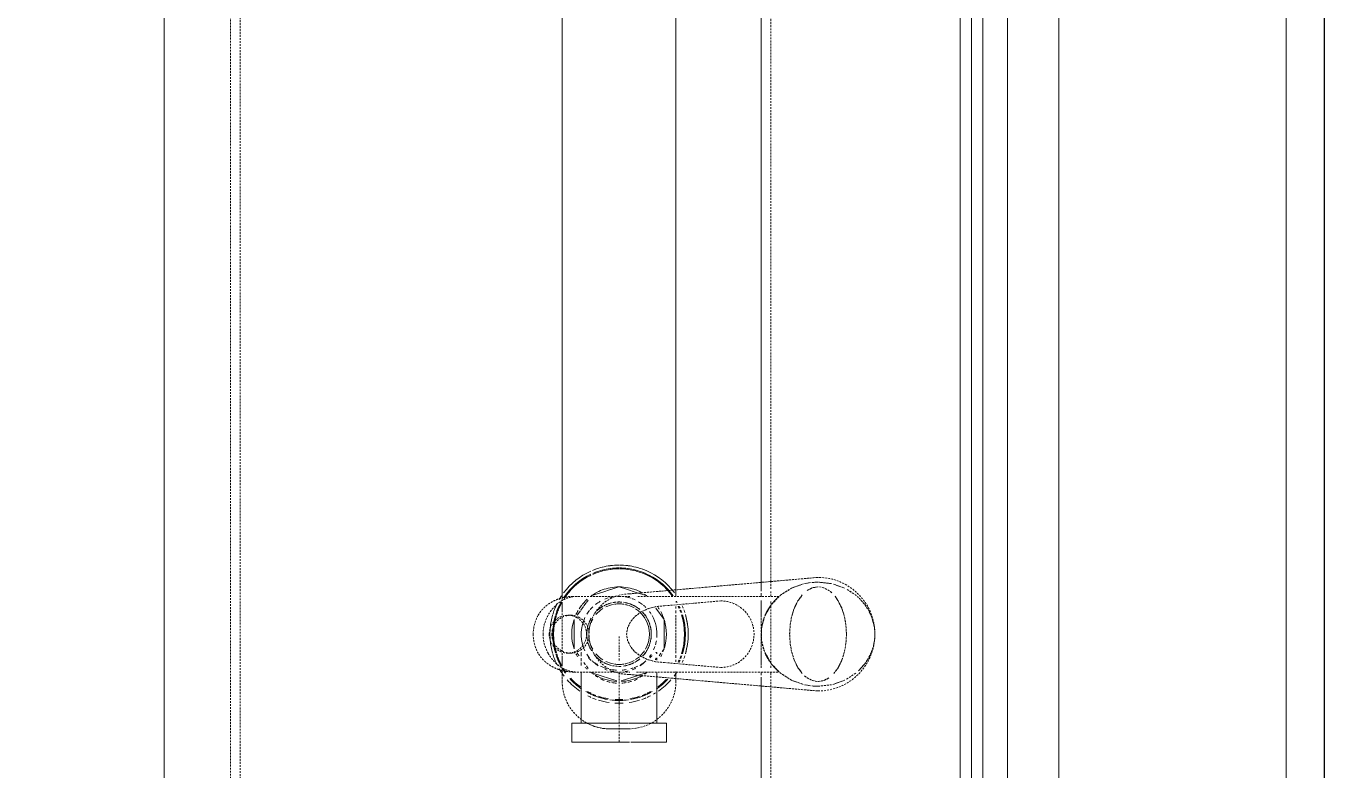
# Model space of a CAD drawing. Header units: millimetres. Extents: x -10915 to 60194, y -32941 to 46712.
# Drawn here: x 40900 to 41585, y 14076 to 14469 of the extents above; entities that cross this region are included whole.
import ezdxf

# ---------------------------------------------------------------- set-up
doc = ezdxf.new("R2010")
doc.units = ezdxf.units.MM
doc.linetypes.add('200_ШТРИХ_ш1п0_6_', pattern=[1.6, 1, -0.6])
for name, color, linetype, lineweight in [('Перекрытие', 7, 'Continuous', 18), ('Перекрытие штриховка', 7, 'Continuous', 18), ('Сантехника', 7, 'Continuous', 18), ('Стены несущие', 7, 'Continuous', 30), ('Стены отделка', 7, 'Continuous', 30), ('Стены штриховка', 7, 'Continuous', 9)]:
    doc.layers.add(name, color=color, linetype=linetype, lineweight=lineweight)

# ---------------------------------------------------------------- blocks, each defined once
blk = doc.blocks.new('ADSK_Умывальник с 3 смесителемями - Умывальник 2-6172343-План полов 2-го этажа')
at = {"layer": 'Сантехника', "color": 253, "linetype": '200_ШТРИХ_ш1п0_6_', "true_color": 0xa3a3a3}
for p, q in [((-1112.5, 0), (1112.5, 0)), ((500, -60), (504.88, -60.29)), ((504.88, -60.29), (509.12, -61.03)), ((509.57, -61.14), (513.71, -62.46)), ((513.89, -62.53), (517.68, -64.39)), ((517.68, -64.39), (520.79, -66.67)), ((475.48, -77.93), (475, -75)), ((476.9, -80.74), (475.48, -77.93)), ((513.71, -87.54), (509.57, -88.86)), ((476.04, -100), (472.19, -100)), ((480, -100), (476.95, -100)), ((523.05, -100), (520, -100)), ((527.81, -100), (523.96, -100)), ((477.25, -105), (472.62, -105)), ((472.62, -105), (477.25, -105)), ((480, -105), (478.34, -105)), ((478.34, -105), (480, -105)), ((482.28, -105), (483.53, -105)), ((483.78, -105), (485.52, -105)), ((485.59, -105), (487.6, -105)), ((487.68, -105), (489.95, -105)), ((490, -105), (510, -105)), ((510.05, -105), (512.33, -105)), ((512.39, -105), (514.41, -105)), ((514.49, -105), (516.22, -105)), ((516.47, -105), (517.72, -105)), ((521.66, -105), (520, -105)), ((520, -105), (521.66, -105)), ((527.38, -105), (522.75, -105)), ((522.75, -105), (527.38, -105)), ((23.44, -150), (476.56, -150)), ((523.44, -150), (525, -150)), ((550, -175), (550, -185)), ((482.22, -210), (17.78, -210)), ((525, -210), (517.78, -210))]:
    blk.add_line(p, q, dxfattribs=at)
at = {"layer": 'Сантехника', "color": 9, "linetype": '200_ШТРИХ_ш1п0_6_', "true_color": 0xc7c7c7}
for p, q in [((513.71, -62.46), (509.57, -61.14)), ((509.57, -88.86), (513.71, -87.54)), ((483.8, -100), (482.3, -100)), ((515.08, -100), (484.92, -100)), ((517.7, -100), (516.2, -100)), ((483.53, -105), (482.28, -105)), ((482.28, -105), (483.53, -105)), ((485.52, -105), (483.78, -105)), ((483.78, -105), (485.52, -105)), ((487.6, -105), (485.59, -105)), ((485.59, -105), (487.6, -105)), ((489.95, -105), (487.68, -105)), ((487.68, -105), (489.95, -105)), ((510, -105), (490, -105)), ((490, -105), (510, -105)), ((512.33, -105), (510.05, -105)), ((510.05, -105), (512.33, -105)), ((514.41, -105), (512.39, -105)), ((512.39, -105), (514.41, -105)), ((516.22, -105), (514.49, -105)), ((514.49, -105), (516.22, -105)), ((517.72, -105), (516.47, -105)), ((516.47, -105), (517.72, -105)), ((476.56, -150), (480.25, -150)), ((485.33, -150), (486.51, -150)), ((487.51, -150), (488.86, -150)), ((490, -150), (510, -150)), ((511.14, -150), (512.49, -150)), ((513.49, -150), (514.67, -150)), ((519.75, -150), (523.44, -150)), ((535, -180), (557, -180)), ((484.98, -210), (483.15, -210)), ((487.28, -210), (485.04, -210)), ((490, -210), (487.4, -210)), ((509.34, -210), (490.67, -210)), ((512.6, -210), (510, -210)), ((514.96, -210), (512.72, -210)), ((516.85, -210), (515.02, -210))]:
    blk.add_line(p, q, dxfattribs=at)
at = {"layer": 'Сантехника', "color": 251, "linetype": '200_ШТРИХ_ш1п0_6_', "true_color": 0x666666}
for p, q in [((472.19, -100), (27.81, -100)), ((1057.5, -100), (527.81, -100)), ((472.62, -105), (27.38, -105)), ((27.38, -105), (472.62, -105)), ((472.62, -105), (477.25, -105)), ((478.34, -105), (480, -105)), ((520, -105), (521.66, -105)), ((522.75, -105), (527.38, -105)), ((1052.5, -105), (527.38, -105)), ((527.38, -105), (1052.5, -105)), ((480.25, -150), (476.56, -150)), ((486.51, -150), (485.33, -150)), ((488.86, -150), (487.51, -150)), ((510, -150), (490, -150)), ((512.49, -150), (511.14, -150)), ((514.67, -150), (513.49, -150)), ((523.44, -150), (519.75, -150)), ((483.15, -210), (484.98, -210)), ((485.04, -210), (487.28, -210)), ((487.4, -210), (490, -210)), ((490.67, -210), (509.34, -210)), ((510, -210), (512.6, -210)), ((512.72, -210), (514.96, -210)), ((515.02, -210), (516.85, -210)), ((-992.5, -380), (992.5, -380)), ((992.5, -380), (-992.5, -380)), ((-997.5, -385), (997.5, -385)), ((982.5, -420), (-982.5, -420))]:
    blk.add_line(p, q, dxfattribs=at)
at = {"layer": 'Сантехника', "linetype": '200_ШТРИХ_ш1п0_6_'}
for p, q in [((27.38, -105), (472.62, -105)), ((527.38, -105), (1052.5, -105)), ((476.56, -150), (23.44, -150)), ((525, -150), (523.44, -150)), ((550, -185), (550, -175)), ((17.78, -210), (482.22, -210)), ((517.78, -210), (525, -210)), ((992.5, -380), (-992.5, -380)), ((-982.5, -420), (982.5, -420))]:
    blk.add_line(p, q, dxfattribs=at)
at = {"layer": 'Сантехника', "color": 254, "linetype": '200_ШТРИХ_ш1п0_6_', "true_color": 0xdddddd}
for p, q in [((501.14, -180), (506.67, -180)), ((507.05, -180), (508.36, -180)), ((508.38, -180), (509.77, -180)), ((510, -180), (511.87, -180)), ((512.84, -180), (514.22, -180))]:
    blk.add_line(p, q, dxfattribs=at)
at = {"layer": 'Сантехника', "color": 254, "linetype": '200_ШТРИХ_ш1п0_6_', "true_color": 0xeaeaea}
blk.add_line((520.26, -180), (535, -180), dxfattribs=at)
at = {"layer": 'Сантехника', "color": 253, "linetype": '200_ШТРИХ_ш1п0_6_', "true_color": 0xa3a3a3, "flags": 128}
for points in [[(479.99, -66.01), (482.32, -64.39), (486.11, -62.53), (490.43, -61.14)], [(490.88, -61.03), (495.12, -60.29), (500, -60)], [(475.03, -74.32), (475.48, -72.07), (476.9, -69.26), (478.08, -67.79)], [(524.99, -75.34), (524.52, -77.93), (523.1, -80.74), (521.92, -82.21)], [(523.1, -69.26), (524.52, -72.07), (525, -75)], [(490.43, -88.86), (486.11, -87.47), (482.32, -85.61), (479.21, -83.33)], [(509.12, -88.97), (504.88, -89.71), (500, -90), (495.12, -89.71), (490.88, -88.97)], [(520.79, -83.33), (517.68, -85.61), (513.89, -87.47)]]:
    blk.add_lwpolyline(points, dxfattribs=at)
at = {"layer": 'Сантехника', "color": 9, "linetype": '200_ШТРИХ_ш1п0_6_', "true_color": 0xc7c7c7, "flags": 128}
for points in [[(490.43, -61.14), (486.11, -62.53), (482.32, -64.39), (479.99, -66.01)], [(509.12, -61.03), (504.88, -60.29), (500, -60), (495.12, -60.29), (490.88, -61.03)], [(478.08, -67.79), (476.9, -69.26), (475.48, -72.07), (475.03, -74.32)], [(520.79, -66.67), (517.68, -64.39), (513.89, -62.53)], [(475, -75), (475.48, -77.93), (476.9, -80.74)], [(521.92, -82.21), (523.1, -80.74), (524.52, -77.93), (524.99, -75.34)], [(525, -75), (524.52, -72.07), (523.1, -69.26)], [(479.21, -83.33), (482.32, -85.61), (486.11, -87.47), (490.43, -88.86)], [(490.88, -88.97), (495.12, -89.71), (500, -90), (504.88, -89.71), (509.12, -88.97)], [(513.89, -87.47), (517.68, -85.61), (520.79, -83.33)]]:
    blk.add_lwpolyline(points, dxfattribs=at)
at = {"layer": 'Сантехника', "color": 253, "linetype": '200_ШТРИХ_ш1п0_6_', "true_color": 0xa3a3a3}
for centre, radius, start, end in [((525, -175), 25, 360, 90), ((500, -180), 17, 108.06163, 117.15466), ((500, -180), 17, 90, 105), ((500, -180), 17, 75, 90), ((500, -180), 17, 62.83458, 71.92231), ((500, -180), 17, 140.73018, 145.93708), ((500, -180), 17, 120, 133.0871), ((500, -180), 17, 46.91161, 60.5206), ((500, -180), 17, 34.05542, 39.23933), ((500, -180), 17, 165, 170.28206), ((500, -180), 17, 150.68157, 161.7644), ((500, -180), 17, 18.22686, 29.30882), ((500, -180), 17, 9.71136, 15), ((500, -180), 17, 174.87894, 180), ((500, -180), 17, 180, 187.31441), ((500, -180), 17, 187.77753, 191.86532), ((500, -180), 17, 196.24203, 208.47369), ((500, -180), 17, 331.53257, 343.76389), ((500, -180), 17, 348.13172, 360), ((500, -180), 17, 0, 5.11831), ((500, -180), 17, 211.70927, 221.52394), ((500, -180), 17, 318.48194, 328.28978), ((525, -185), 25, 330, 0), ((500, -180), 17, 225, 230.87337), ((500, -180), 17, 241.84887, 298.15741), ((500, -180), 17, 309.12663, 315), ((525, -185), 25, 270, 330)]:
    blk.add_arc(centre, radius, start, end, dxfattribs=at)
at = {"layer": 'Сантехника', "linetype": '200_ШТРИХ_ш1п0_6_'}
for centre, start, end in [((525, -175), 360, 90), ((525, -185), 270, 360)]:
    blk.add_arc(centre, 25, start, end, dxfattribs=at)
at = {"layer": 'Сантехника', "color": 251, "linetype": '200_ШТРИХ_ш1п0_6_', "true_color": 0x666666}
for start, end in [(108.06163, 117.15466), (75, 105), (62.83458, 71.92231), (120, 133.0871), (46.91161, 60.5206), (241.84887, 298.15741)]:
    blk.add_arc((500, -180), 17, start, end, dxfattribs=at)
at = {"layer": 'Сантехника', "color": 9, "linetype": '200_ШТРИХ_ш1п0_6_', "true_color": 0xc7c7c7}
for start, end in [(140.73018, 145.93708), (34.05542, 39.23933), (165, 170.28206), (150.68157, 161.7644), (18.22686, 29.30882), (9.71136, 15), (174.87894, 180), (180, 187.31441), (187.77753, 191.86532), (196.24203, 208.47369), (331.53257, 343.76389), (348.13172, 360), (0, 5.11831), (211.70927, 221.52394), (318.48194, 328.28978), (225, 230.87337), (309.12663, 315)]:
    blk.add_arc((500, -180), 17, start, end, dxfattribs=at)
blk = doc.blocks.new('Влж_Сифон бутылочный - Сифон для умывальника-V24-План полов 2-го этажа')
at = {"layer": 'Сантехника', "color": 253, "lineweight": 9, "true_color": 0xa3a3a3}
for p, q in [((-13.75, 19.4), (-7.73, 23.78)), ((-7.34, 23.78), (7.35, 23.78)), ((7.73, 23.78), (9.12, 22.76)), ((10, 22.12), (11.36, 21.14)), ((47, 20.97), (47, 23.78)), ((57, 20.27), (57, 23.78)), ((-21.08, 12.07), (-20.23, 14.69)), ((20.23, 14.69), (20.68, 13.31)), ((27.81, 20), (22.56, 20)), ((47, 19.9), (47, 18.94)), ((47, 18.89), (47, 15.15)), ((47, 14.14), (47, 7.94)), ((57, 6.28), (57, 20.23)), ((-21.7, 10.15), (-21.09, 12.02)), ((20.69, 13.26), (21.7, 10.15)), ((47, 7.65), (47, 5.43)), ((47, 5), (47, 0)), ((57, 0), (57, 5.43)), ((47, 0), (47, -5)), ((47, -5.43), (47, -7.65)), ((57, -20.23), (57, 0)), ((47, -7.94), (47, -14.14)), ((-16.79, -17.19), (-18.03, -16.29)), ((-14.96, -18.52), (-16.56, -17.35)), ((-12.68, -20.18), (-14.68, -18.72)), ((-10, -22.12), (-12.37, -20.4)), ((18.03, -16.29), (16.79, -17.19)), ((20.22, -20), (27.81, -20)), ((47, -15.15), (47, -18.95)), ((47, -18.99), (47, -19.9)), ((7.73, -23.78), (-7.73, -23.78)), ((11.45, -21.07), (10, -22.12)), ((47, -23.78), (47, -20.97)), ((57, -23.78), (57, -20.8))]:
    blk.add_line(p, q, dxfattribs=at)
at = {"layer": 'Сантехника', "color": 251, "lineweight": 9, "true_color": 0x666666}
for p, q in [((57, 25), (47, 25)), ((47, 18.39), (47, 25)), ((57, 6.28), (57, 25)), ((47, 20), (27.81, 20)), ((47, 5.25), (47, 18.32)), ((-23.55, 4.46), (-22.24, 8.5)), ((-22.22, 8.56), (-21.7, 10.15)), ((21.74, 10.02), (24.62, 1.16)), ((-24.98, 0.08), (-23.57, 4.4)), ((47, 0), (47, 4.83)), ((57, 0), (57, 5.43)), ((-23.57, -4.4), (-24.98, -0.08)), ((-22.24, -8.5), (-23.55, -4.46)), ((24.62, -1.16), (20.69, -13.26)), ((47, -4.83), (47, 0)), ((47, -18.41), (47, -5.25)), ((57, -25), (57, 0)), ((-21.09, -12.02), (-22.22, -8.56)), ((-20.23, -14.69), (-21.08, -12.07)), ((20.55, -13.68), (20.23, -14.69)), ((27.81, -20), (47, -20)), ((47, -25), (47, -18.46)), ((47, -25), (57, -25))]:
    blk.add_line(p, q, dxfattribs=at)
at = {"layer": 'Сантехника', "color": 9, "lineweight": 9, "true_color": 0xc7c7c7}
for p, q in [((13.73, 20), (12.53, 20)), ((22.56, 20), (20.22, 20)), ((47, 7.73), (47, 14.21)), ((47, 14.14), (47, 7.94)), ((47, 7.65), (47, 5.43)), ((47, 5.25), (47, 7.44)), ((47, 3.9), (47, 0)), ((47, 0), (47, 3.76)), ((47, 0), (47, -3.9)), ((47, -3.76), (47, 0)), ((47, -7.44), (47, -5.25)), ((47, -5.43), (47, -7.65)), ((47, -14.69), (47, -7.73)), ((47, -7.94), (47, -14.14)), ((10.36, -20), (11.55, -20)), ((12.68, -20), (14.2, -20)), ((14.97, -20), (16.62, -20))]:
    blk.add_line(p, q, dxfattribs=at)
at = {"layer": 'Сантехника', "color": 253, "lineweight": 9, "true_color": 0xa3a3a3}
for radius, start, end in [(36.5, 108.17651, 110.5148), (36.5, 73.56164, 106.43836), (35, 72.85714, 107.14286), (36.5, 69.4818, 71.82316), (36.5, 131.0041, 160.04316), (36.5, 126.68556, 131.0041), (35, 125.27543, 132.84599), (36.5, 112.05573, 114.0955), (35, 113.06427, 115.14319), (35, 109.0184, 111.4037), (35, 68.59281, 70.98125), (36.5, 65.90187, 67.94108), (35, 64.85413, 66.93247), (36.5, 52.76977, 56.05328), (34.53, 133.4523, 158.92555), (35, 132.84599, 150), (34.53, 36.27313, 46.5477), (35, 34.45956, 47.15401), (36.5, 34.63265, 48.57572), (35, 150, 159.20233), (16, 60.34866, 119.65134), (16, 60.34866, 119.65134), (35, 9.99665, 30), (36.5, 30, 31.75261), (36.5, 23.97008, 26.97151), (36.5, 19.32962, 22.65071), (36.5, 166.0274, 172.49619), (36.5, 160.23976, 165.7894), (35, 165.42857, 172.19703), (34.53, 165.23145, 172.09856), (35, 159.39289, 165.19947), (34.53, 159.11412, 165.00527), (25, 159.17607, 169.068), (25, 155.13161, 159.03942), (16, 121.10912, 135), (16, 121.10912, 135), (16, 45, 56.75745), (16, 45, 56.75745), (25, 2.83021, 24.54654), (36.5, 8.37342, 17.24598), (36.5, 172.76725, 179.69848), (35, 172.45727, 179.70975), (34.53, 172.35524, 179.71345), (25, 169.22074, 179.81574), (35, 0, 8.07325), (35, 351.92675, 0), (36.5, 360, 3.50722), (36.5, 356.49278, 360), (36.5, 180.30152, 187.23275), (36.5, 187.50381, 193.9726), (35, 180.29025, 187.54273), (35, 187.80297, 194.57143), (34.53, 180.28655, 187.64476), (34.53, 187.90144, 194.76855), (25, 180.18426, 190.77926), (25, 190.932, 200.82393), (25, 330.22473, 357.16979), (35, 330, 350.00335), (36.5, 342.75402, 351.62658), (36.5, 194.2106, 199.76024), (36.5, 199.95684, 202.49531), (35, 194.80053, 200.60711), (34.53, 194.99473, 200.88588), (35, 200.79767, 203.45939), (34.53, 201.07445, 203.77675), (25, 200.96058, 209.44949), (25, 209.77527, 216), (36.5, 337.50469, 340.67038), (36.5, 204.20126, 233.31444), (35, 205.23845, 236.21621), (34.53, 205.57987, 210), (34.53, 210, 237.1714), (25, 324, 326.47434), (34.53, 312.34678, 323.72687), (35, 312.11832, 325.54044), (36.5, 333.02849, 336.02992), (36.5, 311.42428, 325.36735), (36.5, 236.38487, 240), (35, 241.0975, 244.23641), (36.5, 243.17853, 245.28083), (36.5, 245.31625, 249.07514), (35, 244.32084, 248.18804), (36.5, 249.16171, 253.56164), (35, 248.33071, 252.85714), (35, 253.62519, 286.37547), (35, 287.14286, 291.67014), (36.5, 286.43836, 290.83912), (35, 291.813, 295.67957), (36.5, 290.92579, 294.68408), (35, 295.76398, 298.9027), (36.5, 294.71949, 296.82146), (35, 301.21169, 306.00095), (36.5, 300, 303.61513), (34.53, 302.37104, 305.5963), (36.5, 303.94672, 307.23023), (36.5, 254.08392, 285.91654)]:
    blk.add_arc((0, 0), radius, start, end, dxfattribs=at)
at = {"layer": 'Сантехника', "color": 9, "lineweight": 9, "true_color": 0xc7c7c7}
for radius, start, end in [(36.5, 108.17651, 110.5148), (36.5, 90, 106.43836), (35, 72.85714, 107.14286), (34.53, 72.62524, 107.37476), (36.5, 73.56164, 90), (36.5, 69.4818, 71.82316), (36.5, 126.68556, 131.0041), (35, 125.27543, 132.84599), (34.53, 125.90286, 133.4523), (35, 118.65863, 120), (36.5, 112.05573, 114.0955), (35, 113.06427, 115.14319), (34.53, 113.39625, 115.48806), (35, 109.0184, 111.4037), (34.53, 109.29552, 111.6963), (35, 68.59281, 70.98125), (34.53, 68.30018, 70.70411), (36.5, 65.90187, 67.94108), (35, 64.85413, 66.93247), (34.53, 64.50924, 66.60047), (36.5, 52.76977, 56.05328), (35, 132.84599, 159.20233), (25, 121.83227, 125.34338), (25, 108, 118.4638), (25, 72.88183, 107.11032), (25, 67.97092, 72), (25, 61.53544, 65.44922), (35, 37.42961, 47.15401), (25, 144, 147.41148), (20, 121.81981, 126.59938), (17.02, 121.53273, 133.28457), (20, 84.87682, 119.65134), (17.02, 60.91038, 119.07888), (20, 73.83843, 79.78184), (20, 65.6651, 70.79181), (17.02, 46.71431, 58.46727), (20, 53.39971, 58.18019), (25, 32.59892, 36), (34.53, 25.09696, 28.69442), (36.5, 30, 31.75261), (34.53, 20.7259, 23.85418), (36.5, 23.97008, 26.97151), (36.5, 19.32962, 22.65071), (35, 165.42857, 172.19703), (35, 159.39289, 165.19947), (25, 150.55051, 155.13161), (16, 150.34866, 160.74098), (16, 150.34866, 160.74098), (16, 137.89361, 147.09749), (16, 137.89361, 147.09749), (16, 32.88794, 42.10328), (16, 32.88794, 42.10328), (16, 19.2422, 29.65134), (16, 19.2422, 29.65134), (25, 24.86839, 29.77527), (34.53, 9.31568, 18.19885), (36.5, 8.37342, 17.24598), (35, 172.57039, 179.70975), (16, 171.02756, 180), (16, 171.02756, 180), (16, 180, 188.49794), (16, 180, 188.49794), (16, 161.85396, 168.78086), (16, 161.85396, 168.78086), (16, 11.20985, 18.13401), (16, 11.20985, 18.13401), (16, 360, 8.96705), (16, 360, 8.96705), (16, 351.49715, 360), (16, 351.49715, 360), (34.53, 360, 3.28842), (34.53, 356.71158, 360), (36.5, 360, 3.50722), (36.5, 356.49278, 360), (35, 180.29025, 187.42961), (35, 187.80297, 194.57143), (16, 190.90755, 205.80514), (16, 190.90755, 205.80514), (16, 334.18934, 349.10035), (16, 334.18934, 349.10035), (34.53, 341.80115, 350.68432), (36.5, 342.75402, 351.62658), (35, 195, 200.60711), (35, 200.79767, 203.45939), (20, 209.65134, 218.25), (16, 212.30967, 229.73353), (16, 212.30967, 229.73353), (16, 310.26489, 327.70111), (16, 310.26489, 327.70111), (20, 320.97751, 326.68809), (34.53, 336.22325, 339.2741), (36.5, 337.50469, 340.67038), (35, 205.23845, 236.21621), (25, 222.33536, 225.88626), (25, 226.54437, 231.17554), (25, 231.97178, 237.72891), (20, 223.54428, 229.45782), (20, 231.06815, 238.18019), (20, 244.0817, 270), (16, 240.34866, 247.76687), (16, 240.34866, 247.76687), (16, 249.58024, 268.64718), (16, 249.58024, 268.64718), (17.02, 258.75, 281.25), (20, 270, 275.12318), (16, 271.35282, 290.41817), (16, 271.35282, 290.41817), (20, 275.61879, 295.92335), (16, 292.23313, 299.65134), (16, 292.23313, 299.65134), (20, 301.81981, 308.93318), (20, 315, 316.45572), (25, 314.11455, 317.66522), (34.53, 331.30558, 334.90304), (36.5, 333.02849, 336.02992), (25, 239.8226, 245.44922), (25, 252, 288), (25, 294.55078, 298.73157), (35, 312.11832, 322.57039), (35, 241.0975, 244.23641), (34.53, 240.72468, 243.89262), (36.5, 243.17853, 245.28083), (36.5, 245.31625, 249.07514), (35, 244.32084, 248.18804), (34.53, 243.99318, 247.89602), (36.5, 249.16171, 253.56164), (35, 248.33071, 252.85714), (34.53, 248.05717, 252.62524), (35, 253.62519, 286.37547), (34.53, 253.47419, 286.52654), (34.53, 287.37476, 291.94369), (35, 287.14286, 291.67014), (36.5, 286.43836, 290.83912), (34.53, 292.10504, 296.00726), (35, 291.813, 295.67957), (36.5, 290.92579, 294.68408), (34.53, 296.10779, 299.27554), (35, 295.76398, 298.9027), (36.5, 294.71949, 296.82146), (35, 301.21169, 306.00095), (36.5, 254.08392, 285.91654)]:
    blk.add_arc((0, 0), radius, start, end, dxfattribs=at)
at = {"layer": 'Сантехника', "color": 254, "lineweight": 9, "true_color": 0xdddddd}
for radius, start, end in [(35, 72.85714, 107.14286), (35, 125.27543, 132.84599), (35, 118.65863, 120), (34.53, 119.04632, 120), (35, 113.06427, 115.14319), (35, 109.0184, 111.4037), (35, 68.59281, 70.98125), (35, 64.85413, 66.93247), (20, 135, 139.85787), (20, 121.81981, 126.59938), (20, 84.87682, 119.65134), (20, 73.83843, 79.78184), (20, 65.6651, 70.79181), (20, 53.39971, 58.18019), (20, 33.31191, 45), (35, 24.81788, 28.26773), (35, 20.38011, 23.55613), (20, 154.78418, 159.77064), (20, 141.75, 148.91417), (17.02, 153.16714, 166.0953), (17.02, 139.78646, 150.34866), (17.02, 29.65134, 40.19933), (17.02, 13.89247, 26.82089), (20, 20.22746, 25.84733), (35, 15, 17.96287), (35, 9.99665, 14.73871), (20, 165.99953, 170.89942), (20, 161.61056, 165.35057), (17.02, 166.53273, 171.93066), (17.02, 8.06109, 13.46727), (20, 9.09898, 14.09963), (35, 360, 3.3426), (35, 356.6574, 360), (20, 188.49447, 194.00047), (20, 196.77595, 202.26026), (17.02, 193.46727, 208.22711), (17.02, 331.76943, 346.53273), (20, 337.73974, 341.894), (20, 345.90037, 351.5067), (35, 342.03713, 350.00335), (20, 209.65134, 218.25), (17.02, 210.02308, 223.8856), (17.02, 225.52556, 230.79111), (17.02, 309.20844, 314.47444), (17.02, 316.11788, 329.97464), (20, 320.97751, 326.68809), (35, 336.54061, 339.61989), (20, 225, 229.45782), (20, 231.06815, 238.18019), (20, 244.0817, 275.12318), (17.02, 240.49766, 247.5), (17.02, 249.82449, 255.24747), (20, 275.61879, 295.92335), (17.02, 284.75253, 290.17506), (17.02, 290.42497, 299.5091), (20, 301.81981, 308.93318), (35, 331.73227, 335.18212), (35, 241.0975, 244.23641), (35, 244.32084, 247.42961), (35, 248.33071, 252.85714), (35, 253.62519, 286.37547), (35, 287.14286, 291.67014), (35, 292.57039, 295.67957), (35, 295.76398, 298.9027)]:
    blk.add_arc((0, 0), radius, start, end, dxfattribs=at)
at = {"layer": 'Сантехника', "color": 251, "lineweight": 9, "true_color": 0x666666}
for radius, start, end in [(36.5, 131.0041, 160.04316), (35, 132.84599, 159.20233), (35, 34.45956, 47.15401), (36.5, 34.63265, 48.57572), (35, 9.99665, 30), (36.5, 166.0274, 172.49619), (36.5, 160.23976, 165.7894), (35, 165.42857, 172.19703), (35, 159.39289, 165.19947), (36.5, 172.76725, 179.69848), (35, 172.45727, 179.70975), (35, 360, 8.07325), (35, 351.92675, 360), (36.5, 180.30152, 187.23275), (36.5, 187.50381, 193.9726), (35, 180.29025, 187.54273), (35, 187.80297, 194.57143), (35, 330, 350.00335), (36.5, 194.2106, 199.76024), (36.5, 199.95684, 202.49531), (35, 194.80053, 200.60711), (35, 200.79767, 203.45939), (36.5, 204.20126, 233.31444), (35, 205.23845, 236.21621), (35, 312.11832, 325.54044), (36.5, 311.42428, 325.36735), (36.5, 236.38487, 240), (35, 301.21169, 306.00095), (36.5, 300, 303.61513), (36.5, 303.94672, 307.23023)]:
    blk.add_arc((0, 0), radius, start, end, dxfattribs=at)
at = {"layer": 'Сантехника', "color": 254, "lineweight": 9, "true_color": 0xeaeaea}
for radius, start, end in [(35, 118.65863, 120), (20, 135, 139.85787), (20, 33.31191, 45), (20, 154.78418, 159.77064), (20, 141.75, 148.91417), (20, 20.22746, 25.84733), (20, 165.99953, 170.89942), (20, 161.61056, 165.35057), (17.02, 177.2817, 180), (17.02, 180, 182.7183), (20, 9.09898, 14.09963), (20, 188.49447, 194.00047), (20, 196.77595, 202.26026), (20, 337.73974, 341.894), (20, 345.90037, 351.5067), (20, 223.54428, 225), (17.02, 300.0984, 301.25284), (20, 315, 316.45572)]:
    blk.add_arc((0, 0), radius, start, end, dxfattribs=at)
at = {"layer": 'Сантехника', "color": 9, "lineweight": 9, "true_color": 0xc7c7c7}
for points, knots in [([(10.36, 20), (10.25, 20), (9.93, 19.98), (9.6, 19.86), (9.65, 19.6), (9.79, 19.39), (9.83, 19.33)], [0.51500496, 0.51500496, 0.51500496, 0.51500496, 0.52777778, 0.55555556, 0.58333333, 0.5940725, 0.5940725, 0.5940725, 0.5940725]), ([(11.39, 17.42), (11.42, 17.38), (11.51, 17.27), (11.73, 17.01), (12.04, 16.66), (12.31, 16.37), (12.43, 16.24)], [0.67013889, 0.67013889, 0.67013889, 0.67013889, 0.67361111, 0.68055556, 0.69444444, 0.7053972, 0.7053972, 0.7053972, 0.7053972]), ([(22.78, 11.14), (22.61, 11.4), (22.34, 11.81), (22.07, 12.21), (21.96, 12.35)], [0.17914616, 0.17914616, 0.17914616, 0.17914616, 0.19444444, 0.20372396, 0.20372396, 0.20372396, 0.20372396]), ([(24.43, 7.9), (24.29, 8.27), (24.01, 8.91), (23.7, 9.53), (23.56, 9.8)], [0.12038913, 0.12038913, 0.12038913, 0.12038913, 0.13888889, 0.15364618, 0.15364618, 0.15364618, 0.15364618]), ([(25.37, 4.69), (25.3, 5.01), (25.15, 5.62), (24.99, 6.23), (24.9, 6.52)], [0.06886269, 0.06886269, 0.06886269, 0.06886269, 0.08333333, 0.09752758, 0.09752758, 0.09752758, 0.09752758]), ([(18.19, -6.21), (18.16, -6.31), (18.06, -6.7), (17.95, -7.08), (17.86, -7.36)], [0.09259967, 0.09259967, 0.09259967, 0.09259967, 0.09722222, 0.11111111, 0.11111111, 0.11111111, 0.11111111]), ([(24.9, -6.52), (24.99, -6.23), (25.15, -5.62), (25.3, -5.01), (25.37, -4.69)], [0.90247242, 0.90247242, 0.90247242, 0.90247242, 0.91666667, 0.93113731, 0.93113731, 0.93113731, 0.93113731]), ([(14.85, -13.32), (14.79, -13.43), (14.69, -13.57), (14.59, -13.72), (14.56, -13.76)], [0.222222222, 0.222222222, 0.222222222, 0.222222222, 0.229166667, 0.231855171, 0.231855171, 0.231855171, 0.231855171]), ([(16.09, -11.3), (15.95, -11.53), (15.68, -11.99), (15.34, -12.55), (15.09, -12.95), (14.97, -13.13), (14.93, -13.2)], [0.18100444, 0.18100444, 0.18100444, 0.18100444, 0.19444444, 0.20833333, 0.21527778, 0.2195806, 0.2195806, 0.2195806, 0.2195806]), ([(17.86, -7.36), (17.77, -7.64), (17.58, -8.2), (17.26, -9), (17.02, -9.51), (16.9, -9.76)], [0.11111111, 0.11111111, 0.11111111, 0.11111111, 0.125, 0.13888889, 0.15236335, 0.15236335, 0.15236335, 0.15236335]), ([(21.81, -12.57), (21.96, -12.35), (22.29, -11.89), (22.61, -11.4), (22.78, -11.14)], [0.79166667, 0.79166667, 0.79166667, 0.79166667, 0.80555556, 0.82085384, 0.82085384, 0.82085384, 0.82085384]), ([(23.56, -9.8), (23.7, -9.53), (24.01, -8.91), (24.29, -8.27), (24.43, -7.9)], [0.84635382, 0.84635382, 0.84635382, 0.84635382, 0.86111111, 0.87961087, 0.87961087, 0.87961087, 0.87961087]), ([(9.68, -19.83), (9.74, -19.91), (9.93, -19.98), (10.25, -20), (10.36, -20)], [0.44444444, 0.44444444, 0.44444444, 0.44444444, 0.47222222, 0.48499504, 0.48499504, 0.48499504, 0.48499504]), ([(13.82, -14.71), (13.55, -15.03), (13.1, -15.52), (12.68, -15.97), (12.52, -16.14)], [0.25423014, 0.25423014, 0.25423014, 0.25423014, 0.27777778, 0.29166667, 0.29166667, 0.29166667, 0.29166667])]:
    blk.add_open_spline(points, degree=3, knots=knots, dxfattribs=at)
at = {"layer": 'Сантехника', "color": 254, "lineweight": 9, "true_color": 0xdddddd}
for points, knots in [([(13.5, 19.17), (13.38, 19.23), (13.16, 19.31), (12.88, 19.43), (12.72, 19.49), (12.65, 19.52)], [0.42053319, 0.42053319, 0.42053319, 0.42053319, 0.43055556, 0.4375, 0.44444444, 0.44444444, 0.44444444, 0.44444444]), ([(14.85, 13.32), (14.92, 13.21), (15.06, 13), (15.34, 12.55), (15.66, 12.02), (15.92, 11.59), (16.03, 11.39)], [0.77777778, 0.77777778, 0.77777778, 0.77777778, 0.78472222, 0.79166667, 0.80555556, 0.81722618, 0.81722618, 0.81722618, 0.81722618]), ([(16.86, 9.84), (17, 9.57), (17.25, 9.03), (17.5, 8.41), (17.62, 8.08), (17.64, 8.02)], [0.84628236, 0.84628236, 0.84628236, 0.84628236, 0.86111111, 0.875, 0.87791757, 0.87791757, 0.87791757, 0.87791757]), ([(17.86, 7.36), (17.95, 7.08), (18.06, 6.71), (18.16, 6.34), (18.18, 6.26)], [0.88888889, 0.88888889, 0.88888889, 0.88888889, 0.90277778, 0.90665948, 0.90665948, 0.90665948, 0.90665948]), ([(14.88, -18.54), (15.23, -18.37), (15.65, -18.14), (16.06, -17.9), (16.12, -17.86)], [0.61366787, 0.61366787, 0.61366787, 0.61366787, 0.63888889, 0.64331345, 0.64331345, 0.64331345, 0.64331345])]:
    blk.add_open_spline(points, degree=3, knots=knots, dxfattribs=at)
at = {"layer": 'Сантехника', "color": 254, "lineweight": 9, "true_color": 0xeaeaea}
for points in [[(18.69, 3.81), (18.82, 3.07), (18.91, 2.32), (18.98, 1.55)], [(19, -1.31), (18.93, -2.15), (18.83, -2.99), (18.69, -3.81)]]:
    blk.add_open_spline(points, degree=3, dxfattribs=at)
at = {"layer": 'Сантехника', "color": 9, "lineweight": 9, "true_color": 0xc7c7c7}
for points in [[(25.86, 1.4), (25.79, 2.22), (25.68, 3.03), (25.54, 3.82)], [(25.54, -3.82), (25.68, -3.03), (25.79, -2.22), (25.86, -1.4)]]:
    blk.add_open_spline(points, degree=3, dxfattribs=at)
at = {"layer": 'Сантехника', "color": 254, "lineweight": 9, "true_color": 0xdddddd}
blk.add_open_spline([(20.85, -13.81), (21.01, -13.62), (21.18, -13.41), (21.33, -13.21)], degree=3, dxfattribs=at)
blk = doc.blocks.new('Влж_Смеситель - Смеситель для умывальника-V25-План полов 2-го этажа')
at = {"layer": 'Сантехника', "color": 253, "linetype": '200_ШТРИХ_ш1п0_6_', "true_color": 0xa3a3a3}
for p, q in [((-12.97, 26.45), (-9.75, 28.05)), ((-9.75, 28.05), (-4.93, 29.51)), ((-1.67, 29.94), (1.67, 29.94)), ((4.93, 29.51), (6.35, 29.19)), ((13.76, 25.97), (15.62, 24.69)), ((15.62, 24.69), (19.33, 21.34)), ((-26.47, 8.13), (-24.35, 13.94)), ((20.58, 19.89), (23.78, 15.06)), ((24.35, 13.94), (26.56, 7.78)), ((-27.5, 0.34), (-26.7, 7.18)), ((26.7, 7.18), (27.5, 0)), ((-27.33, -3.27), (-27.5, 0)), ((-26.7, -7.18), (-27.25, -4.03)), ((27.25, -4.03), (26.7, -7.18)), ((27.5, 0), (27.33, -3.27)), ((-24.35, -13.94), (-26.56, -7.79)), ((-20.58, -19.89), (-24.35, -13.94)), ((-15.73, -24.61), (-20.58, -19.89)), ((-10.01, -27.94), (-15.47, -24.8)), ((15.47, -24.8), (10.01, -27.94)), ((-4.04, -29.67), (-9.14, -28.29)), ((2.15, -29.91), (-2.15, -29.91)), ((9.13, -28.3), (4.04, -29.67)), ((-10, -130.63), (-10, -132.01)), ((10, -132.01), (10, -130.63))]:
    blk.add_line(p, q, dxfattribs=at)
at = {"layer": 'Сантехника', "color": 251, "linetype": '200_ШТРИХ_ш1п0_6_', "true_color": 0x666666}
for p, q in [((1.67, 29.94), (-1.67, 29.94)), ((6.35, 29.19), (4.93, 29.51)), ((-24.35, 13.94), (-26.47, 8.13)), ((23.78, 15.06), (20.58, 19.89)), ((26.56, 7.78), (24.35, 13.94)), ((-26.7, 7.18), (-27.5, 0.34)), ((27.5, 0), (26.7, 7.18)), ((-21.28, -99.62), (-30, 0)), ((-27.5, 0), (-27.33, -3.27)), ((-27.25, -4.03), (-26.7, -7.18)), ((30, 0), (21.28, -99.62)), ((26.7, -7.18), (27.25, -4.03)), ((27.33, -3.27), (27.5, 0)), ((-20, -20.59), (-20, -95.81)), ((-15.47, -24.8), (-9.75, -28.05)), ((9.75, -28.05), (15.47, -24.8)), ((20, -95.81), (20, -20.59)), ((-9.14, -28.29), (-3.64, -29.74)), ((-3.31, -29.78), (3.31, -29.78)), ((3.63, -29.74), (9.13, -28.3)), ((-17.59, -51.37), (-15, -80.98)), ((14.99, -80.98), (17.58, -51.37)), ((-20, -99.3), (-20, -104.7)), ((20, -104.71), (20, -99.3)), ((-20, -104.89), (-20, -106.48)), ((20, -106.48), (20, -104.89))]:
    blk.add_line(p, q, dxfattribs=at)
at = {"layer": 'Сантехника', "linetype": '200_ШТРИХ_ш1п0_6_'}
for p, q in [((-30, 0), (-21.28, -99.62)), ((21.28, -99.62), (30, 0)), ((-15, -80.98), (-17.59, -51.37)), ((17.58, -51.37), (14.99, -80.98)), ((-20, -106.48), (-20, -127.16)), ((20, -127.16), (20, -106.48)), ((-20, -127.16), (-20, -128.89)), ((20, -128.89), (20, -127.16))]:
    blk.add_line(p, q, dxfattribs=at)
at = {"layer": 'Сантехника', "color": 9, "linetype": '200_ШТРИХ_ш1п0_6_', "true_color": 0xc7c7c7}
for p, q in [((-2.15, -29.91), (-3.31, -29.78)), ((3.31, -29.78), (2.15, -29.91))]:
    blk.add_line(p, q, dxfattribs=at)
at = {"layer": 'Сантехника', "color": 251, "linetype": '200_ШТРИХ_ш1п0_6_', "true_color": 0x666666, "flags": 128}
for points in [[(-4.93, 29.51), (-9.75, 28.05), (-12.97, 26.45)], [(-4.93, 29.51), (-3.31, 29.78), (-1.67, 29.94)], [(1.67, 29.94), (3.31, 29.78), (4.93, 29.51)], [(13.46, 26.16), (9.75, 28.05), (6.83, 29.06)], [(-19.33, 21.34), (-20.58, 19.89), (-23.59, 15.41)], [(-13.46, 26.16), (-15.62, 24.69), (-19.03, 21.66)], [(19.33, 21.34), (15.62, 24.69), (13.76, 25.97)], [(-26.56, -7.79), (-24.35, -13.94), (-20.58, -19.89), (-15.62, -24.69)], [(15.62, -24.69), (20.58, -19.89), (24.35, -13.94), (26.56, -7.78)], [(-15, -80.98), (-14.62, -85.44), (-13.51, -89.67), (-11.73, -93.47), (-9.35, -96.64), (-6.51, -99.03), (-3.34, -100.51), (0, -101.02), (3.33, -100.51), (6.5, -99.03), (9.35, -96.64), (11.72, -93.47), (13.51, -89.67), (14.62, -85.44), (14.99, -80.98)]]:
    blk.add_lwpolyline(points, dxfattribs=at)
at = {"layer": 'Сантехника', "linetype": '200_ШТРИХ_ш1п0_6_', "flags": 128}
for points in [[(-1.67, 29.94), (-3.31, 29.78), (-4.93, 29.51)], [(4.93, 29.51), (3.31, 29.78), (1.67, 29.94)], [(14.99, -80.98), (14.62, -85.44), (13.51, -89.67), (11.72, -93.47), (9.35, -96.64), (6.5, -99.03), (3.33, -100.51), (0, -101.02), (-3.34, -100.51), (-6.51, -99.03), (-9.35, -96.64), (-11.73, -93.47), (-13.51, -89.67), (-14.62, -85.44), (-15, -80.98)]]:
    blk.add_lwpolyline(points, dxfattribs=at)
at = {"layer": 'Сантехника', "color": 253, "linetype": '200_ШТРИХ_ш1п0_6_', "true_color": 0xa3a3a3, "flags": 128}
for points in [[(6.83, 29.06), (9.75, 28.05), (13.46, 26.16)], [(-23.59, 15.41), (-20.58, 19.89), (-19.33, 21.34)], [(-19.03, 21.66), (-15.62, 24.69), (-13.46, 26.16)], [(26.56, -7.78), (24.35, -13.94), (20.58, -19.89), (15.73, -24.6)]]:
    blk.add_lwpolyline(points, dxfattribs=at)
at = {"layer": 'Сантехника', "linetype": '200_ШТРИХ_ш1п0_6_'}
for centre, radius, start, end in [((0, 0), 30, 360, 180), ((0, -51.37), 17.59, 0, 180), ((0, -99.62), 21.28, 180, 360)]:
    blk.add_arc(centre, radius, start, end, dxfattribs=at)
at = {"layer": 'Сантехника', "color": 251, "linetype": '200_ШТРИХ_ш1п0_6_', "true_color": 0x666666}
for centre, radius, start, end in [((0, 0), 30, 360, 180), ((0, -51.37), 17.59, 0, 180), ((0, -99.62), 21.28, 180, 0)]:
    blk.add_arc(centre, radius, start, end, dxfattribs=at)
for centre, major_axis, start_param, end_param in [((0, -132.01), (10, 0), 1.570796, 2.612473), ((0, -130.63), (10, 0), 1.618117, 2.589717), ((0, -132.01), (10, 0), 0.528893, 1.570796), ((0, -130.63), (10, 0), 0.551626, 1.523476), ((0, -132.01), (10, 0), 2.879793, 3.403392), ((0, -130.63), (10, 0), 2.879793, 3.141593), ((0, -132.01), (10, 0), 2.617994, 2.814359), ((0, -130.63), (10, 0), 2.617994, 2.796927), ((0, -130.63), (10, 0), 0.344422, 0.523599), ((0, -132.01), (10, 0), 0.327015, 0.523599), ((0, -130.63), (10, 0), 0, 0.261799), ((0, -132.01), (10, 0), 6.021386, 6.544985), ((0, -130.63), (10, 0), 3.141593, 3.403392), ((0, -132.01), (10, 0), 3.482132, 4.712389), ((0, -130.63), (10, 0), 3.508602, 4.712389), ((0, -130.63), (-10, 0), 1.570796, 2.774726), ((0, -132.01), (10, 0), 4.712389, 5.942769), ((0, -130.63), (10, 0), 6.021386, 6.283185)]:
    blk.add_ellipse(centre, major_axis=major_axis, ratio=0.984808, start_param=start_param, end_param=end_param, dxfattribs=at)
at = {"layer": 'Сантехника', "linetype": '200_ШТРИХ_ш1п0_6_'}
for centre, major_axis, start_param, end_param in [((0, -125.42), (20, 0), 4.18879, 4.712389), ((0, -125.42), (-20, 0), 1.570796, 2.094395), ((0, -130.63), (20, 0), 4.18879, 4.712389), ((0, -130.63), (20, 0), 4.712389, 5.235988)]:
    blk.add_ellipse(centre, major_axis=major_axis, ratio=0.984808, start_param=start_param, end_param=end_param, dxfattribs=at)
at = {"layer": 'Сантехника', "color": 253, "linetype": '200_ШТРИХ_ш1п0_6_', "true_color": 0xa3a3a3}
for points, knots in [([(-18.88, -21.82), (-18.92, -21.77), (-19, -21.69), (-19.16, -21.52), (-19.34, -21.33), (-19.53, -21.11), (-19.7, -20.94), (-19.83, -20.8), (-19.96, -20.66), (-20, -20.61), (-20, -20.59)], [0.7142857, 0.7142857, 0.7142857, 0.7142857, 0.7321429, 0.75, 0.7857143, 0.8214286, 0.8571429, 0.8928571, 0.9285714, 1, 1, 1, 1]), ([(-18.87, -21.82), (-18.83, -21.87), (-18.74, -21.96), (-18.55, -22.15), (-18.29, -22.4), (-17.97, -22.72), (-17.74, -22.93), (-17.62, -23.04)], [0.2857143, 0.2857143, 0.2857143, 0.2857143, 0.3035714, 0.3214286, 0.3571429, 0.3928571, 0.4285714, 0.4285714, 0.4285714, 0.4285714]), ([(-17.62, -23.04), (-17.5, -23.14), (-17.25, -23.36), (-16.87, -23.69), (-16.51, -23.99), (-16.28, -24.18), (-16.19, -24.25)], [0.4285714, 0.4285714, 0.4285714, 0.4285714, 0.4642857, 0.5, 0.5357143, 0.55903, 0.55903, 0.55903, 0.55903]), ([(-14.22, -25.68), (-14.05, -25.79), (-13.72, -26), (-13.05, -26.41), (-12.53, -26.71), (-12.18, -26.9)], [0.7142857, 0.7142857, 0.7142857, 0.7142857, 0.75, 0.7857143, 0.8571429, 0.8571429, 0.8571429, 0.8571429]), ([(12.32, -26.82), (12.62, -26.66), (13.1, -26.38), (13.72, -26), (14.05, -25.79), (14.22, -25.68)], [0.1523165, 0.1523165, 0.1523165, 0.1523165, 0.2142857, 0.25, 0.2857143, 0.2857143, 0.2857143, 0.2857143]), ([(16.19, -24.25), (16.29, -24.18), (16.51, -23.99), (16.87, -23.69), (17.25, -23.36), (17.5, -23.14), (17.62, -23.04)], [0.4411129, 0.4411129, 0.4411129, 0.4411129, 0.4642857, 0.5, 0.5357143, 0.5714286, 0.5714286, 0.5714286, 0.5714286]), ([(17.62, -23.04), (17.74, -22.93), (17.97, -22.72), (18.29, -22.4), (18.55, -22.15), (18.74, -21.96), (18.83, -21.87), (18.87, -21.82)], [0.5714286, 0.5714286, 0.5714286, 0.5714286, 0.6071429, 0.6428571, 0.6785714, 0.6964286, 0.7142857, 0.7142857, 0.7142857, 0.7142857]), ([(20, -20.59), (20, -20.61), (19.96, -20.66), (19.83, -20.8), (19.7, -20.94), (19.53, -21.11), (19.34, -21.33), (19.16, -21.52), (19, -21.69), (18.92, -21.77), (18.88, -21.82)], [0, 0, 0, 0, 0.0714286, 0.1071429, 0.1428571, 0.1785714, 0.2142857, 0.25, 0.2678571, 0.2857143, 0.2857143, 0.2857143, 0.2857143])]:
    blk.add_open_spline(points, degree=3, knots=knots, dxfattribs=at)
at = {"layer": 'Сантехника', "color": 9, "linetype": '200_ШТРИХ_ш1п0_6_', "true_color": 0xc7c7c7}
for points, knots in [([(-20, -20.59), (-20, -20.6), (-19.96, -20.65), (-19.84, -20.78), (-19.71, -20.92), (-19.55, -21.09), (-19.36, -21.31), (-19.13, -21.56), (-18.96, -21.73), (-18.87, -21.82)], [0, 0, 0, 0, 0.0714286, 0.1071429, 0.1428571, 0.1785714, 0.2142857, 0.25, 0.2857143, 0.2857143, 0.2857143, 0.2857143]), ([(18.87, -21.82), (18.92, -21.78), (19, -21.69), (19.17, -21.52), (19.36, -21.31), (19.55, -21.09), (19.71, -20.92), (19.84, -20.78), (19.96, -20.65), (20, -20.6), (20, -20.59)], [0.7142857, 0.7142857, 0.7142857, 0.7142857, 0.7321429, 0.75, 0.7857143, 0.8214286, 0.8571429, 0.8928571, 0.9285714, 1, 1, 1, 1])]:
    blk.add_open_spline(points, degree=3, knots=knots, dxfattribs=at)
at = {"layer": 'Сантехника', "color": 251, "linetype": '200_ШТРИХ_ш1п0_6_', "true_color": 0x666666}
for points, knots in [([(-16.18, -24.26), (-16.32, -24.15), (-16.59, -23.93), (-16.97, -23.6), (-17.34, -23.28), (-17.69, -22.97), (-18.02, -22.67), (-18.33, -22.37), (-18.56, -22.13), (-18.75, -21.95), (-18.83, -21.86), (-18.88, -21.82)], [0.4285714, 0.4285714, 0.4285714, 0.4285714, 0.4642857, 0.5, 0.5357143, 0.5714286, 0.6071429, 0.6428571, 0.6785714, 0.6964286, 0.7142857, 0.7142857, 0.7142857, 0.7142857]), ([(-10, -27.95), (-10.8, -27.59), (-11.96, -27.04), (-13.39, -26.21), (-14.06, -25.78), (-14.38, -25.57)], [0, 0, 0, 0, 0.1428571, 0.2142857, 0.2857143, 0.2857143, 0.2857143, 0.2857143]), ([(14.39, -25.57), (14.23, -25.67), (13.9, -25.89), (13.22, -26.32), (11.97, -27.04), (10.8, -27.59), (10, -27.95)], [0.7142857, 0.7142857, 0.7142857, 0.7142857, 0.75, 0.7857143, 0.8571429, 1, 1, 1, 1]), ([(18.88, -21.82), (18.83, -21.86), (18.75, -21.95), (18.57, -22.13), (18.33, -22.37), (18.02, -22.67), (17.69, -22.97), (17.34, -23.28), (16.97, -23.6), (16.59, -23.93), (16.32, -24.15), (16.18, -24.26)], [0.2857143, 0.2857143, 0.2857143, 0.2857143, 0.3035714, 0.3214286, 0.3571429, 0.3928571, 0.4285714, 0.4642857, 0.5, 0.5357143, 0.5714286, 0.5714286, 0.5714286, 0.5714286]), ([(2.16, -29.91), (1.44, -29.97), (0, -30.03), (-1.44, -29.97), (-2.16, -29.91)], [0.3951623, 0.3951623, 0.3951623, 0.3951623, 0.5, 0.6050933, 0.6050933, 0.6050933, 0.6050933])]:
    blk.add_open_spline(points, degree=3, knots=knots, dxfattribs=at)
at = {"layer": 'Сантехника', "color": 253, "linetype": '200_ШТРИХ_ш1п0_6_', "true_color": 0xa3a3a3}
for points in [[(-12.18, -26.9), (-11.47, -27.28), (-10.74, -27.63), (-10, -27.95)], [(10, -27.95), (10.74, -27.63), (11.47, -27.28), (12.18, -26.9)], [(-9.13, -28.3), (-7.81, -28.8), (-6.47, -29.2), (-5.11, -29.48)], [(-2.16, -29.91), (-2.68, -29.86), (-3.2, -29.8), (-3.72, -29.72)], [(-2.16, -29.91), (-1.44, -29.97), (-0.72, -30), (0, -30)], [(0, -30), (0.72, -30), (1.44, -29.97), (2.16, -29.91)], [(5.1, -29.48), (6.47, -29.2), (7.81, -28.81), (9.12, -28.3)]]:
    blk.add_open_spline(points, degree=3, dxfattribs=at)
at = {"layer": 'Сантехника', "color": 251, "linetype": '200_ШТРИХ_ш1п0_6_', "true_color": 0x666666}
for points in [[(-5.1, -29.48), (-6.47, -29.2), (-7.81, -28.8), (-9.13, -28.3)], [(9.12, -28.3), (7.81, -28.81), (6.47, -29.2), (5.11, -29.48)]]:
    blk.add_open_spline(points, degree=3, dxfattribs=at)
at = {"layer": 'Сантехника', "color": 9, "linetype": '200_ШТРИХ_ш1п0_6_', "true_color": 0xc7c7c7}
blk.add_open_spline([(-3.72, -29.72), (-3.2, -29.8), (-2.68, -29.86), (-2.16, -29.91)], degree=3, dxfattribs=at)
at = {"layer": 'Сантехника', "linetype": '200_ШТРИХ_ш1п0_6_'}
for points, knots in [([(-20, -127.16), (-20, -127.95), (-19.87, -129.52), (-19.31, -131.88), (-18.5, -133.81), (-17.65, -135.34), (-16.9, -136.46), (-16.18, -137.38), (-15.55, -138.11), (-15.05, -138.64), (-14.52, -139.16), (-13.77, -139.85), (-12.35, -141.01), (-10.97, -141.91), (-10, -142.48)], [0, 0, 0, 0, 0.142857, 0.285714, 0.428571, 0.5, 0.571429, 0.642857, 0.678571, 0.714286, 0.75, 0.785714, 0.857143, 1, 1, 1, 1]), ([(-10, -147.69), (-10.97, -147.12), (-12.35, -146.15), (-13.77, -144.81), (-14.52, -144), (-15.05, -143.37), (-15.55, -142.73), (-16.18, -141.85), (-16.9, -140.72), (-17.65, -139.32), (-18.39, -137.65), (-18.95, -136.05), (-19.34, -134.57), (-19.82, -132.31), (-20, -130.42), (-20, -128.89)], [0, 0, 0, 0, 0.142857, 0.214286, 0.25, 0.285714, 0.321429, 0.357143, 0.428571, 0.5, 0.571429, 0.678571, 0.732143, 0.785714, 1, 1, 1, 1]), ([(10, -142.48), (10.97, -141.91), (12.36, -141.01), (13.77, -139.85), (14.52, -139.16), (15.05, -138.64), (15.55, -138.11), (16.18, -137.38), (16.9, -136.46), (17.65, -135.34), (18.39, -134), (18.95, -132.75), (19.34, -131.58), (19.82, -129.82), (20, -128.34), (20, -127.16)], [0, 0, 0, 0, 0.142857, 0.214286, 0.25, 0.285714, 0.321429, 0.357143, 0.428571, 0.5, 0.571429, 0.678571, 0.732143, 0.785714, 1, 1, 1, 1]), ([(20, -128.89), (20, -129.91), (19.87, -131.93), (19.31, -134.95), (18.5, -137.41), (17.65, -139.32), (16.9, -140.72), (16.18, -141.85), (15.55, -142.73), (15.05, -143.37), (14.52, -144), (13.77, -144.81), (12.35, -146.15), (10.97, -147.12), (10, -147.69)], [0, 0, 0, 0, 0.142857, 0.285714, 0.428571, 0.5, 0.571429, 0.642857, 0.678571, 0.714286, 0.75, 0.785714, 0.857143, 1, 1, 1, 1])]:
    blk.add_open_spline(points, degree=3, knots=knots, dxfattribs=at)

msp = doc.modelspace()

# ---------------------------------------------------------------- hatches: boundary and pattern name
at = {"layer": 'Перекрытие штриховка', "lineweight": 9, "true_color": 0x787878}
h = msp.add_hatch(dxfattribs=at)
h.set_pattern_fill('FP_52', color=8, style=0, pattern_type=2)
h.set_pattern_definition([(270, (40616.7, 16285.66), (600, 4e-14), []), (0, (40616.7, 16285.66), (0, 600), [])])
h.paths.add_polyline_path([(38891.565, 12210.656), (38899.35, 12210.656), (38911.113, 12230.547), (38920.863, 12224.918), (38924.113, 12230.547), (38958.565, 12210.656), (39785.565, 12210.656), (39785.565, 12217.156), (39769.065, 12217.156), (39769.065, 12244.156), (39757.565, 12244.156), (39757.565, 12250.656), (39817.063, 12250.656), (39817.063, 12650.656), (39844.565, 12650.656), (39844.565, 12703.656), (40016.713, 12703.656), (40016.713, 13450.174), (41125.433, 13450.174), (41101.942, 13458.746), (41059.597, 13485.353), (41023.179, 13521.771), (40995.777, 13565.381), (40978.767, 13613.994), (40973, 13665.174), (40974.127, 15640.174), (40978.767, 15681.354), (40995.777, 15729.967), (41023.179, 15773.576), (41059.597, 15809.995), (41103.207, 15837.397), (41151.82, 15854.407), (41203, 15860.174), (41258, 15859.189), (41272.264, 15858.252), (41300.403, 15852.562), (41330, 15841.316), (41349.066, 15830.884), (41367.72, 15815.731), (41381.582, 15798.442), (41390.118, 15779.683), (41393, 15760.174), (41393, 15868.581), (39945, 15868.581), (39945, 16098.581), (38642.915, 16098.581), (38683.098, 12703.656), (38814.565, 12703.656), (38814.565, 12250.656), (38901.565, 12250.656), (38901.565, 12244.156), (38890.065, 12244.156), (38890.065, 12217.156), (38873.565, 12217.156), (38873.565, 12210.656), (38886.071, 12210.656), (38887.445, 12213.036), (38890.065, 12211.522)])
h.paths.add_polyline_path([(38610.529, 12650.656), (38610.529, 12670.656), (38650.296, 12670.656), (38650.1, 12671.125), (38610.301, 12670.04)])
h.paths.add_polyline_path([(41328.607, 13450.174), (41393, 13450.174), (41393, 13535.174), (41390.118, 13515.665), (41381.582, 13496.905), (41367.72, 13479.617), (41349.066, 13464.463), (41323.74, 13450.174), (41326.336, 13450.174)])
h.paths.add_polyline_path([(38570.323, 19459.132), (38603.321, 19459.521), (38603.217, 19468.327), (38570.214, 19468.327)])

# ---------------------------------------------------------------- linework, layer by layer
at = {"layer": 'Перекрытие', "color": 253, "true_color": 0xa3a3a3}
msp.add_line((41393, 15819.43), (41393, 13450.174), dxfattribs=at)
at = {"layer": 'Стены несущие'}
msp.add_line((41585, 20091.318), (41585, 13758.96), dxfattribs=at)
at = {"layer": 'Стены отделка', "lineweight": 9}
for p, q in [((41565, 20091.318), (41565, 13783.125)), ((41405, 13435.174), (41405, 15883.581)), ((41445, 13435.174), (41445, 15883.581))]:
    msp.add_line(p, q, dxfattribs=at)
at = {"layer": 'Стены штриховка'}
for p, q in [((41399, 15883.581), (41399, 13450.174)), ((41418, 13435.174), (41418, 15883.581))]:
    msp.add_line(p, q, dxfattribs=at)

# ---------------------------------------------------------------- block references
at = {"layer": 'Сантехника', "color": 254, "linetype": '200_ШТРИХ_ш1п0_6_', "true_color": 0xdddddd, "rotation": 269.9999999999992}
msp.add_blockref('ADSK_Умывальник с 3 смесителемями - Умывальник 2-6172343-План полов 2-го этажа', (41393, 14647.674), dxfattribs=at)
at = {"layer": 'Сантехника', "color": 251, "linetype": '200_ШТРИХ_ш1п0_6_', "true_color": 0x666666}
for name, p, rotation in [('Влж_Сифон бутылочный - Сифон для умывальника-V24-План полов 2-го этажа', (41213, 14147.674), 269.9999999999989), ('Влж_Смеситель - Смеситель для умывальника-V25-План полов 2-го этажа', (41318, 14147.674), 269.9999999999992)]:
    msp.add_blockref(name, p, dxfattribs=dict(at, rotation=rotation))

doc.saveas('drawing.dxf')
